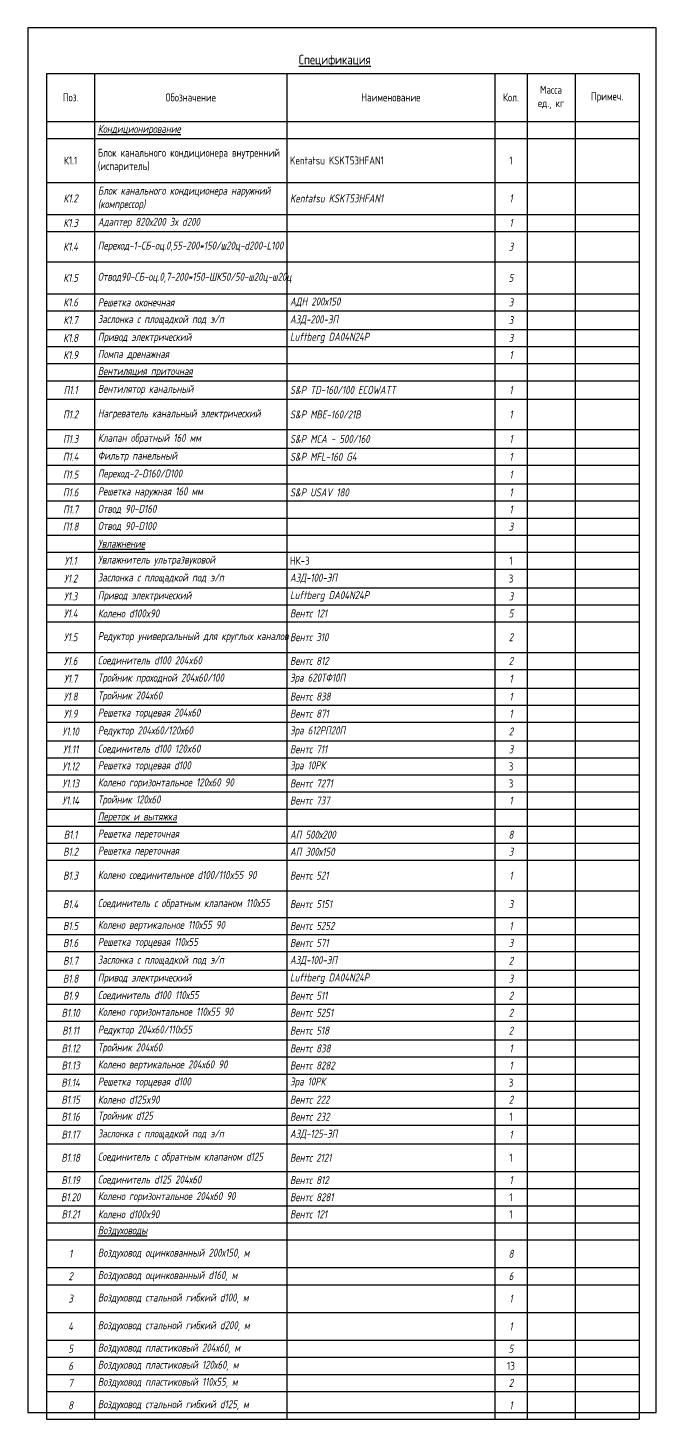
# Model space of a CAD drawing. Header units: millimetres. Extents: x -20430 to 47536, y -37310 to 23105.
# Drawn here: x 8770 to 10732, y -37310 to -32964 of the extents above; entities that cross this region are included whole.
import ezdxf

# ---------------------------------------------------------------- set-up
doc = ezdxf.new("R2010")
doc.units = ezdxf.units.MM
doc.layers.add('100 noprint', color=2, linetype='Continuous', plot=False)
doc.styles.add('GOST typeA', font='GOST_A.TTF')
doc.styles.add('ГОСТ-ISOCPEUR', font='isocpeui.ttf', dxfattribs={"width": 0.8})

# ---------------------------------------------------------------- blocks, each defined once
blk = doc.blocks.new('*T206')
at = {"color": 0, "lineweight": -2}
for p, q in [((0, 0), (1850, 0)), ((0, 0), (0, -4053.6)), ((150, 0), (150, -4053.6)), ((750, 0), (750, -4053.6)), ((1400, 0), (1400, -4053.6)), ((1500, 0), (1500, -4053.6)), ((1650, 0), (1650, -4053.6)), ((1850, 0), (1850, -4053.6)), ((0, -53.3), (1850, -53.3)), ((0, -190.7), (1850, -190.7)), ((0, -290.4), (1850, -290.4)), ((0, -343.7), (1850, -343.7)), ((0, -438.7), (1850, -438.7)), ((0, -538.4), (1850, -538.4)), ((0, -591.7), (1850, -591.7)), ((0, -649.8), (1850, -649.8)), ((0, -703.1), (1850, -703.1)), ((0, -756.4), (1850, -756.4)), ((0, -809.8), (1850, -809.8)), ((0, -867.8), (1850, -867.8)), ((0, -962.8), (1850, -962.8)), ((0, -1020.8), (1850, -1020.8)), ((0, -1074.1), (1850, -1074.1)), ((0, -1132.1), (1850, -1132.1)), ((0, -1185.5), (1850, -1185.5)), ((0, -1238.8), (1850, -1238.8)), ((0, -1292.1), (1850, -1292.1)), ((0, -1345.5), (1850, -1345.5)), ((0, -1398.8), (1850, -1398.8)), ((0, -1456.8), (1850, -1456.8)), ((0, -1510.2), (1850, -1510.2)), ((0, -1563.5), (1850, -1563.5)), ((0, -1658.5), (1850, -1658.5)), ((0, -1711.8), (1850, -1711.8)), ((0, -1769.9), (1850, -1769.9)), ((0, -1823.2), (1850, -1823.2)), ((0, -1876.5), (1850, -1876.5)), ((0, -1934.5), (1850, -1934.5)), ((0, -1987.9), (1850, -1987.9)), ((0, -2041.2), (1850, -2041.2)), ((0, -2094.5), (1850, -2094.5)), ((0, -2147.9), (1850, -2147.9)), ((0, -2201.2), (1850, -2201.2)), ((0, -2254.5), (1850, -2254.5)), ((0, -2307.9), (1850, -2307.9)), ((0, -2403.6), (1850, -2403.6)), ((0, -2486.2), (1850, -2486.2)), ((0, -2539.6), (1850, -2539.6)), ((0, -2592.9), (1850, -2592.9)), ((0, -2650.9), (1850, -2650.9)), ((0, -2704.2), (1850, -2704.2)), ((0, -2757.6), (1850, -2757.6)), ((0, -2810.9), (1850, -2810.9)), ((0, -2868.9), (1850, -2868.9)), ((0, -2922.3), (1850, -2922.3)), ((0, -2975.6), (1850, -2975.6)), ((0, -3028.9), (1850, -3028.9)), ((0, -3082.3), (1850, -3082.3)), ((0, -3135.6), (1850, -3135.6)), ((0, -3193.6), (1850, -3193.6)), ((0, -3280.3), (1850, -3280.3)), ((0, -3333.6), (1850, -3333.6)), ((0, -3387), (1850, -3387)), ((0, -3440.3), (1850, -3440.3)), ((0, -3493.6), (1850, -3493.6)), ((0, -3580.3), (1850, -3580.3)), ((0, -3633.6), (1850, -3633.6)), ((0, -3720.3), (1850, -3720.3)), ((0, -3807), (1850, -3807)), ((0, -3860.3), (1850, -3860.3)), ((0, -3913.6), (1850, -3913.6)), ((0, -3967), (1850, -3967)), ((0, -4053.6), (1850, -4053.6))]:
    blk.add_line(p, q, dxfattribs=at)
at = {"color": 0, "char_height": 25}
for s, insert, width, attachment_point, style in [('{\\LКондиционирование}', (160, -26.7), 580, 4, 'ГОСТ-ISOCPEUR'), ('{Блок канального кондиционера внутренний (испаритель)}', (160, -122), 580, 4, 'GOST typeA'), ('{К1.1}', (75, -122), 130, 5, 'GOST typeA'), ('{Kentatsu KSKT53HFAN1}', (760, -122), 630, 4, 'GOST typeA'), ('1', (1450, -122), 80, 5, 'GOST typeA'), ('{Блок канального кондиционера наружний (компрессор)}', (160, -240.5), 580, 4, 'ГОСТ-ISOCPEUR'), ('{К1.2}', (75, -240.5), 130, 5, 'ГОСТ-ISOCPEUR'), ('{Kentatsu KSKT53HFAN1}', (760, -240.5), 630, 4, 'ГОСТ-ISOCPEUR'), ('1', (1450, -240.5), 80, 5, 'ГОСТ-ISOCPEUR'), ('{Адаптер 820х200 3х d200}', (160, -317), 580, 4, 'ГОСТ-ISOCPEUR'), ('{К1.3}', (75, -317), 130, 5, 'ГОСТ-ISOCPEUR'), ('{1}', (1450, -317), 80, 5, 'ГОСТ-ISOCPEUR'), ('{К1.4}', (75, -391.2), 130, 5, 'ГОСТ-ISOCPEUR'), ('{\\F|c0;{\\C256;Переход-1-СБ-оц.0,55-200*150/ш20ц-d200-L100}}', (160, -391.2), 580, 4, 'ГОСТ-ISOCPEUR'), ('{3}', (1450, -391.2), 80, 5, 'ГОСТ-ISOCPEUR'), ('{К1.5}', (75, -488.6), 130, 5, 'ГОСТ-ISOCPEUR'), ('{\\F|c0;{\\C256;Отвод90-СБ-оц.0,7-200*150-ШК50/50-ш20ц-ш20ц}}', (160, -488.6), 580, 4, 'ГОСТ-ISOCPEUR'), ('{5}', (1450, -488.6), 80, 5, 'ГОСТ-ISOCPEUR'), ('{К1.6}', (75, -565.1), 130, 5, 'ГОСТ-ISOCPEUR'), ('{Решетка оконечная}', (160, -565.1), 580, 4, 'ГОСТ-ISOCPEUR'), ('{АДН 200х150}', (760, -565.1), 630, 4, 'ГОСТ-ISOCPEUR'), ('{3}', (1450, -565.1), 80, 5, 'ГОСТ-ISOCPEUR'), ('{К1.7}', (75, -620.7), 130, 5, 'ГОСТ-ISOCPEUR'), ('{Заслонка с площадкой под э/п}', (160, -620.7), 580, 4, 'ГОСТ-ISOCPEUR'), ('{АЗД-200-ЭП}', (760, -620.7), 630, 4, 'ГОСТ-ISOCPEUR'), ('{3}', (1450, -620.7), 80, 5, 'ГОСТ-ISOCPEUR'), ('{К1.8}', (75, -676.4), 130, 5, 'ГОСТ-ISOCPEUR'), ('{Привод электрический}', (160, -676.4), 580, 4, 'ГОСТ-ISOCPEUR'), ('{Luftberg DA04N24P}', (760, -676.4), 630, 4, 'ГОСТ-ISOCPEUR'), ('{3}', (1450, -676.4), 80, 5, 'ГОСТ-ISOCPEUR'), ('{К1.9}', (75, -729.8), 130, 5, 'ГОСТ-ISOCPEUR'), ('{Помпа дренажная}', (160, -729.8), 580, 4, 'ГОСТ-ISOCPEUR'), ('{1}', (1450, -729.8), 80, 5, 'ГОСТ-ISOCPEUR'), ('{\\LВентиляция приточная}', (160, -783.1), 580, 4, 'ГОСТ-ISOCPEUR'), ('{Вентилятор канальный}', (160, -838.8), 580, 4, 'ГОСТ-ISOCPEUR'), ('{П1.1}', (75, -838.8), 130, 5, 'ГОСТ-ISOCPEUR'), ('{S&P TD-160/100 ECOWATT}', (760, -838.8), 630, 4, 'ГОСТ-ISOCPEUR'), ('{1}', (1450, -838.8), 80, 5, 'ГОСТ-ISOCPEUR'), ('{П1.2}', (75, -915.3), 130, 5, 'ГОСТ-ISOCPEUR'), ('{Нагреватель канальный электрический}', (160, -915.3), 580, 4, 'ГОСТ-ISOCPEUR'), ('{S&P MBE-160/21B}', (760, -915.3), 630, 4, 'ГОСТ-ISOCPEUR'), ('{1}', (1450, -915.3), 80, 5, 'ГОСТ-ISOCPEUR'), ('{П1.3}', (75, -991.8), 130, 5, 'ГОСТ-ISOCPEUR'), ('{Клапан обратный 160 мм}', (160, -991.8), 580, 4, 'ГОСТ-ISOCPEUR'), ('{\\F|c0;S&P {\\C256;МCA - 500/160}}', (760, -991.8), 630, 4, 'ГОСТ-ISOCPEUR'), ('{1}', (1450, -991.8), 80, 5, 'ГОСТ-ISOCPEUR'), ('{П1.4}', (75, -1047.5), 130, 5, 'ГОСТ-ISOCPEUR'), ('{Фильтр панельный}', (160, -1047.5), 580, 4, 'ГОСТ-ISOCPEUR'), ('{\\F|c0;S&P {\\C256;MFL-160 G4}}', (760, -1047.5), 630, 4, 'ГОСТ-ISOCPEUR'), ('{1}', (1450, -1047.5), 80, 5, 'ГОСТ-ISOCPEUR'), ('{П1.5}', (75, -1103.1), 130, 5, 'ГОСТ-ISOCPEUR'), ('{\\F|c0;{\\C256;Переход-2-D160/D100}}', (160, -1103.1), 580, 4, 'ГОСТ-ISOCPEUR'), ('{1}', (1450, -1103.1), 80, 5, 'ГОСТ-ISOCPEUR'), ('{П1.6}', (75, -1158.8), 130, 5, 'ГОСТ-ISOCPEUR'), ('{Решетка наружная 160 мм}', (160, -1158.8), 580, 4, 'ГОСТ-ISOCPEUR'), ('{\\F|c0;S&P {\\C256;USAV 180}}', (760, -1158.8), 630, 4, 'ГОСТ-ISOCPEUR'), ('{1}', (1450, -1158.8), 80, 5, 'ГОСТ-ISOCPEUR'), ('{П1.7}', (75, -1212.1), 130, 5, 'ГОСТ-ISOCPEUR'), ('{Отвод 90-D160}', (160, -1212.1), 580, 4, 'ГОСТ-ISOCPEUR'), ('{1}', (1450, -1212.1), 80, 5, 'ГОСТ-ISOCPEUR'), ('{П1.8}', (75, -1265.5), 130, 5, 'ГОСТ-ISOCPEUR'), ('{Отвод 90-D100}', (160, -1265.5), 580, 4, 'ГОСТ-ISOCPEUR'), ('{3}', (1450, -1265.5), 80, 5, 'ГОСТ-ISOCPEUR'), ('{\\LУвлажнение}', (160, -1318.8), 580, 4, 'ГОСТ-ISOCPEUR'), ('{У1.1}', (75, -1372.1), 130, 5, 'ГОСТ-ISOCPEUR'), ('{Увлажнитель ультразвуковой}', (160, -1372.1), 580, 4, 'ГОСТ-ISOCPEUR'), ('{НК-3}', (760, -1372.1), 630, 4, 'GOST typeA'), ('{1}', (1450, -1372.1), 80, 5, 'GOST typeA'), ('{У1.2}', (75, -1427.8), 130, 5, 'ГОСТ-ISOCPEUR'), ('{Заслонка с площадкой под э/п}', (160, -1427.8), 580, 4, 'ГОСТ-ISOCPEUR'), ('{АЗД-100-ЭП}', (760, -1427.8), 630, 4, 'ГОСТ-ISOCPEUR'), ('{3}', (1450, -1427.8), 80, 5, 'GOST typeA'), ('{У1.3}', (75, -1483.5), 130, 5, 'ГОСТ-ISOCPEUR'), ('{Привод электрический}', (160, -1483.5), 580, 4, 'ГОСТ-ISOCPEUR'), ('{Luftberg DA04N24P}', (760, -1483.5), 630, 4, 'ГОСТ-ISOCPEUR'), ('{3}', (1450, -1483.5), 80, 5, 'ГОСТ-ISOCPEUR'), ('{У1.4}', (75, -1536.8), 130, 5, 'ГОСТ-ISOCPEUR'), ('{Колено d100x90}', (160, -1536.8), 580, 4, 'ГОСТ-ISOCPEUR'), ('{Вентс 121}', (760, -1536.8), 630, 4, 'ГОСТ-ISOCPEUR'), ('{5}', (1450, -1536.8), 80, 5, 'ГОСТ-ISOCPEUR'), ('{У1.5}', (75, -1611), 130, 5, 'ГОСТ-ISOCPEUR'), ('{Редуктор универсальный для круглых каналов}', (160, -1611), 580, 4, 'ГОСТ-ISOCPEUR'), ('{Вентс 310}', (760, -1611), 630, 4, 'ГОСТ-ISOCPEUR'), ('{2}', (1450, -1611), 80, 5, 'ГОСТ-ISOCPEUR'), ('{У1.6}', (75, -1685.2), 130, 5, 'ГОСТ-ISOCPEUR'), ('{Соединитель d100 204x60}', (160, -1685.2), 580, 4, 'ГОСТ-ISOCPEUR'), ('{Вентс 812}', (760, -1685.2), 630, 4, 'ГОСТ-ISOCPEUR'), ('{2}', (1450, -1685.2), 80, 5, 'ГОСТ-ISOCPEUR'), ('{У1.7}', (75, -1740.8), 130, 5, 'ГОСТ-ISOCPEUR'), ('{Тройник проходной 204х60/100}', (160, -1740.8), 580, 4, 'ГОСТ-ISOCPEUR'), ('{Эра 620ТФ10П}', (760, -1740.8), 630, 4, 'ГОСТ-ISOCPEUR'), ('{1}', (1450, -1740.8), 80, 5, 'ГОСТ-ISOCPEUR'), ('{Тройник 204х60}', (160, -1796.5), 580, 4, 'ГОСТ-ISOCPEUR'), ('{У1.8}', (75, -1796.5), 130, 5, 'ГОСТ-ISOCPEUR'), ('{Вентс 838}', (760, -1796.5), 630, 4, 'ГОСТ-ISOCPEUR'), ('{1}', (1450, -1796.5), 80, 5, 'ГОСТ-ISOCPEUR'), ('{У1.9}', (75, -1849.9), 130, 5, 'ГОСТ-ISOCPEUR'), ('{Решетка торцевая 204х60}', (160, -1849.9), 580, 4, 'ГОСТ-ISOCPEUR'), ('{Вентс 871}', (760, -1849.9), 630, 4, 'ГОСТ-ISOCPEUR'), ('{1}', (1450, -1849.9), 80, 5, 'ГОСТ-ISOCPEUR'), ('{У1.10}', (75, -1905.5), 130, 5, 'ГОСТ-ISOCPEUR'), ('{Редуктор 204х60/120х60}', (160, -1905.5), 580, 4, 'ГОСТ-ISOCPEUR'), ('{Эра 612РП20П}', (760, -1905.5), 630, 4, 'ГОСТ-ISOCPEUR'), ('{2}', (1450, -1905.5), 80, 5, 'ГОСТ-ISOCPEUR'), ('{У1.11}', (75, -1961.2), 130, 5, 'ГОСТ-ISOCPEUR'), ('{Соединитель d100 120x60}', (160, -1961.2), 580, 4, 'ГОСТ-ISOCPEUR'), ('{Вентс 711}', (760, -1961.2), 630, 4, 'ГОСТ-ISOCPEUR'), ('{3}', (1450, -1961.2), 80, 5, 'ГОСТ-ISOCPEUR'), ('{Решетка торцевая d100}', (160, -2014.5), 580, 4, 'ГОСТ-ISOCPEUR'), ('{Эра 10РК}', (760, -2014.5), 630, 4, 'ГОСТ-ISOCPEUR'), ('{У1.12}', (75, -2014.5), 130, 5, 'ГОСТ-ISOCPEUR'), ('{3}', (1450, -2014.5), 80, 5, 'GOST typeA'), ('{У1.13}', (75, -2067.9), 130, 5, 'ГОСТ-ISOCPEUR'), ('{Колено горизонтальное 120х60 90}', (160, -2067.9), 580, 4, 'ГОСТ-ISOCPEUR'), ('{Вентс 7271}', (760, -2067.9), 630, 4, 'ГОСТ-ISOCPEUR'), ('{3}', (1450, -2067.9), 80, 5, 'GOST typeA'), ('{У1.14}', (75, -2121.2), 130, 5, 'ГОСТ-ISOCPEUR'), ('{Тройник 120х60}', (160, -2121.2), 580, 4, 'ГОСТ-ISOCPEUR'), ('{Вентс 737}', (760, -2121.2), 630, 4, 'ГОСТ-ISOCPEUR'), ('{1}', (1450, -2121.2), 80, 5, 'ГОСТ-ISOCPEUR'), ('{\\LПереток и вытяжка}', (160, -2174.5), 580, 4, 'ГОСТ-ISOCPEUR'), ('{В1.1}', (75, -2227.9), 130, 5, 'ГОСТ-ISOCPEUR'), ('{Решетка переточная}', (160, -2227.9), 580, 4, 'ГОСТ-ISOCPEUR'), ('{АП 500х200}', (760, -2227.9), 630, 4, 'ГОСТ-ISOCPEUR'), ('{8}', (1450, -2227.9), 80, 5, 'ГОСТ-ISOCPEUR'), ('{В1.2}', (75, -2281.2), 130, 5, 'ГОСТ-ISOCPEUR'), ('{Решетка переточная}', (160, -2281.2), 580, 4, 'ГОСТ-ISOCPEUR'), ('{АП 300х150}', (760, -2281.2), 630, 4, 'ГОСТ-ISOCPEUR'), ('{3}', (1450, -2281.2), 80, 5, 'ГОСТ-ISOCPEUR'), ('{В1.3}', (75, -2355.7), 130, 5, 'ГОСТ-ISOCPEUR'), ('{Колено соединительное d100/110x55 90}', (160, -2355.7), 580, 4, 'ГОСТ-ISOCPEUR'), ('{Вентс 521}', (760, -2355.7), 630, 4, 'ГОСТ-ISOCPEUR'), ('{1}', (1450, -2355.7), 80, 5, 'ГОСТ-ISOCPEUR'), ('{В1.4}', (75, -2444.9), 130, 5, 'ГОСТ-ISOCPEUR'), ('{Соединитель с обратным клапаном 110х55}', (160, -2444.9), 580, 4, 'ГОСТ-ISOCPEUR'), ('{Вентс 5151}', (760, -2444.9), 630, 4, 'ГОСТ-ISOCPEUR'), ('{3}', (1450, -2444.9), 80, 5, 'ГОСТ-ISOCPEUR'), ('{В1.5}', (75, -2512.9), 130, 5, 'ГОСТ-ISOCPEUR'), ('{Колено вертикальное 110х55 90}', (160, -2512.9), 580, 4, 'ГОСТ-ISOCPEUR'), ('{Вентс 5252}', (760, -2512.9), 630, 4, 'ГОСТ-ISOCPEUR'), ('{1}', (1450, -2512.9), 80, 5, 'ГОСТ-ISOCPEUR'), ('{В1.6}', (75, -2566.2), 130, 5, 'ГОСТ-ISOCPEUR'), ('{Решетка торцевая 110х55}', (160, -2566.2), 580, 4, 'ГОСТ-ISOCPEUR'), ('{Вентс 571}', (760, -2566.2), 630, 4, 'ГОСТ-ISOCPEUR'), ('{3}', (1450, -2566.2), 80, 5, 'ГОСТ-ISOCPEUR'), ('{Заслонка с площадкой под э/п}', (160, -2621.9), 580, 4, 'ГОСТ-ISOCPEUR'), ('{АЗД-100-ЭП}', (760, -2621.9), 630, 4, 'ГОСТ-ISOCPEUR'), ('{В1.7}', (75, -2621.9), 130, 5, 'ГОСТ-ISOCPEUR'), ('{2}', (1450, -2621.9), 80, 5, 'ГОСТ-ISOCPEUR'), ('{В1.8}', (75, -2677.6), 130, 5, 'ГОСТ-ISOCPEUR'), ('{Привод электрический}', (160, -2677.6), 580, 4, 'ГОСТ-ISOCPEUR'), ('{Luftberg DA04N24P}', (760, -2677.6), 630, 4, 'ГОСТ-ISOCPEUR'), ('{3}', (1450, -2677.6), 80, 5, 'ГОСТ-ISOCPEUR'), ('{В1.9}', (75, -2730.9), 130, 5, 'ГОСТ-ISOCPEUR'), ('{Соединитель d100 110х55}', (160, -2730.9), 580, 4, 'ГОСТ-ISOCPEUR'), ('{Вентс 511}', (760, -2730.9), 630, 4, 'ГОСТ-ISOCPEUR'), ('{2}', (1450, -2730.9), 80, 5, 'ГОСТ-ISOCPEUR'), ('{В1.10}', (75, -2784.2), 130, 5, 'ГОСТ-ISOCPEUR'), ('{Колено горизонтальное 110х55 90}', (160, -2784.2), 580, 4, 'ГОСТ-ISOCPEUR'), ('{Вентс 5251}', (760, -2784.2), 630, 4, 'ГОСТ-ISOCPEUR'), ('{2}', (1450, -2784.2), 80, 5, 'ГОСТ-ISOCPEUR'), ('{Редуктор 204х60/110х55}', (160, -2839.9), 580, 4, 'ГОСТ-ISOCPEUR'), ('{В1.11}', (75, -2839.9), 130, 5, 'ГОСТ-ISOCPEUR'), ('{Вентс 518}', (760, -2839.9), 630, 4, 'ГОСТ-ISOCPEUR'), ('{2}', (1450, -2839.9), 80, 5, 'ГОСТ-ISOCPEUR'), ('{В1.12}', (75, -2895.6), 130, 5, 'ГОСТ-ISOCPEUR'), ('{Тройник 204х60}', (160, -2895.6), 580, 4, 'ГОСТ-ISOCPEUR'), ('{Вентс 838}', (760, -2895.6), 630, 4, 'ГОСТ-ISOCPEUR'), ('{1}', (1450, -2895.6), 80, 5, 'ГОСТ-ISOCPEUR'), ('{В1.13}', (75, -2948.9), 130, 5, 'ГОСТ-ISOCPEUR'), ('{Колено вертикальное 204х60 90}', (160, -2948.9), 580, 4, 'ГОСТ-ISOCPEUR'), ('{Вентс 8282}', (760, -2948.9), 630, 4, 'ГОСТ-ISOCPEUR'), ('{1}', (1450, -2948.9), 80, 5, 'ГОСТ-ISOCPEUR'), ('{В1.14}', (75, -3002.3), 130, 5, 'ГОСТ-ISOCPEUR'), ('{Решетка торцевая d100}', (160, -3002.3), 580, 4, 'ГОСТ-ISOCPEUR'), ('{Эра 10РК}', (760, -3002.3), 630, 4, 'ГОСТ-ISOCPEUR'), ('{3}', (1450, -3002.3), 80, 5, 'GOST typeA'), ('{В1.15}', (75, -3055.6), 130, 5, 'ГОСТ-ISOCPEUR'), ('{Колено d125x90}', (160, -3055.6), 580, 4, 'ГОСТ-ISOCPEUR'), ('{Вентс 222}', (760, -3055.6), 630, 4, 'ГОСТ-ISOCPEUR'), ('{2}', (1450, -3055.6), 80, 5, 'ГОСТ-ISOCPEUR'), ('{В1.16}', (75, -3108.9), 130, 5, 'ГОСТ-ISOCPEUR'), ('{Тройник d125}', (160, -3108.9), 580, 4, 'ГОСТ-ISOCPEUR'), ('{Вентс 232}', (760, -3108.9), 630, 4, 'ГОСТ-ISOCPEUR'), ('{1}', (1450, -3108.9), 80, 5, 'GOST typeA'), ('{В1.17}', (75, -3164.6), 130, 5, 'ГОСТ-ISOCPEUR'), ('{Заслонка с площадкой под э/п}', (160, -3164.6), 580, 4, 'ГОСТ-ISOCPEUR'), ('{АЗД-125-ЭП}', (760, -3164.6), 630, 4, 'ГОСТ-ISOCPEUR'), ('{1}', (1450, -3164.6), 80, 5, 'ГОСТ-ISOCPEUR'), ('{В1.18}', (75, -3237), 130, 5, 'ГОСТ-ISOCPEUR'), ('{Соединитель с обратным клапаном d125}', (160, -3237), 580, 4, 'ГОСТ-ISOCPEUR'), ('{Вентс 2121}', (760, -3237), 630, 4, 'ГОСТ-ISOCPEUR'), ('{1}', (1450, -3237), 80, 5, 'GOST typeA'), ('{В1.19}', (75, -3307), 130, 5, 'ГОСТ-ISOCPEUR'), ('{Соединитель d125 204х60}', (160, -3307), 580, 4, 'ГОСТ-ISOCPEUR'), ('{Вентс 812}', (760, -3307), 630, 4, 'ГОСТ-ISOCPEUR'), ('{1}', (1450, -3307), 80, 5, 'ГОСТ-ISOCPEUR'), ('{Колено горизонтальное 204х60 90}', (160, -3360.3), 580, 4, 'ГОСТ-ISOCPEUR'), ('{В1.20}', (75, -3360.3), 130, 5, 'ГОСТ-ISOCPEUR'), ('{Вентс 8281}', (760, -3360.3), 630, 4, 'ГОСТ-ISOCPEUR'), ('{1}', (1450, -3360.3), 80, 5, 'GOST typeA'), ('{В1.21}', (75, -3413.6), 130, 5, 'ГОСТ-ISOCPEUR'), ('{Колено d100x90}', (160, -3413.6), 580, 4, 'ГОСТ-ISOCPEUR'), ('{Вентс 121}', (760, -3413.6), 630, 4, 'ГОСТ-ISOCPEUR'), ('{1}', (1450, -3413.6), 80, 5, 'GOST typeA'), ('{\\LВоздуховоды}', (160, -3467), 580, 4, 'ГОСТ-ISOCPEUR'), ('{1}', (75, -3537), 130, 5, 'ГОСТ-ISOCPEUR'), ('{Воздуховод оцинкованный 200х150, м}', (160, -3537), 580, 4, 'ГОСТ-ISOCPEUR'), ('{8}', (1450, -3537), 80, 5, 'ГОСТ-ISOCPEUR'), ('{2}', (75, -3607), 130, 5, 'ГОСТ-ISOCPEUR'), ('{Воздуховод оцинкованный d160, м}', (160, -3607), 580, 4, 'ГОСТ-ISOCPEUR'), ('{6}', (1450, -3607), 80, 5, 'ГОСТ-ISOCPEUR'), ('{3}', (75, -3677), 130, 5, 'ГОСТ-ISOCPEUR'), ('{Воздуховод стальной гибкий d100, м}', (160, -3677), 580, 4, 'ГОСТ-ISOCPEUR'), ('{1}', (1450, -3677), 80, 5, 'ГОСТ-ISOCPEUR'), ('{4}', (75, -3763.6), 130, 5, 'ГОСТ-ISOCPEUR'), ('{Воздуховод стальной гибкий d200, м}', (160, -3763.6), 580, 4, 'ГОСТ-ISOCPEUR'), ('{1}', (1450, -3763.6), 80, 5, 'ГОСТ-ISOCPEUR'), ('{5}', (75, -3833.6), 130, 5, 'ГОСТ-ISOCPEUR'), ('{Воздуховод пластиковый 204х60, м}', (160, -3833.6), 580, 4, 'ГОСТ-ISOCPEUR'), ('{5}', (1450, -3833.6), 80, 5, 'ГОСТ-ISOCPEUR'), ('{6}', (75, -3887), 130, 5, 'ГОСТ-ISOCPEUR'), ('{Воздуховод пластиковый 120х60, м}', (160, -3887), 580, 4, 'ГОСТ-ISOCPEUR'), ('{13}', (1450, -3887), 80, 5, 'GOST typeA'), ('{7}', (75, -3940.3), 130, 5, 'ГОСТ-ISOCPEUR'), ('{Воздуховод пластиковый 110х55, м}', (160, -3940.3), 580, 4, 'ГОСТ-ISOCPEUR'), ('{2}', (1450, -3940.3), 80, 5, 'ГОСТ-ISOCPEUR'), ('{8}', (75, -4010.3), 130, 5, 'ГОСТ-ISOCPEUR'), ('{Воздуховод стальной гибкий d125, м}', (160, -4010.3), 580, 4, 'ГОСТ-ISOCPEUR'), ('{1}', (1450, -4010.3), 80, 5, 'ГОСТ-ISOCPEUR')]:
    blk.add_mtext(s, dxfattribs=dict(at, insert=insert, width=width, attachment_point=attachment_point, style=style))
blk = doc.blocks.new('шапка спеки материалов')
at = {"color": 0, "ltscale": 100}
for p, q in [((0, 15), (185, 15)), ((0, 15), (0, 0)), ((15, 15), (15, 0)), ((75, 15), (75, 0)), ((140, 15), (140, 0)), ((150, 15), (150, 0)), ((165, 15), (165, 0)), ((185, 15), (185, 0)), ((0, 0), (185, 0))]:
    blk.add_line(p, q, dxfattribs=at)
at = {"color": 0, "ltscale": 100, "style": 'GOST typeA'}
for s, insert, char_height, width, attachment_point in [('{\\pxsm1,qc;\\LСпецификация}', (90, 17), 3, 108, 8), ('\\pxsm1,qc;Поз.', (7.5, 7.5), 2.5, 13, 5), ('\\pxsm1,qc;Обозначение', (45, 7.5), 2.5, 58, 5), ('\\pxsm1,qc;Наименование', (107.5, 7.5), 2.5, 63, 5), ('\\pxsm1,qc;Кол.', (145, 7.5), 2.5, 8, 5), ('\\pxsm1,qc;Масса\\Pед., кг', (157.5, 7.5), 2.5, 13, 5), ('\\pxsm1,qc;Примеч.', (175, 7.5), 2.5, 18, 5)]:
    blk.add_mtext(s, dxfattribs=dict(at, insert=insert, char_height=char_height, width=width, attachment_point=attachment_point))

msp = doc.modelspace()

# ---------------------------------------------------------------- linework, layer by layer
at = {"layer": '100 noprint', "lineweight": -2}
msp.add_lwpolyline([(8770.1, -32964.2), (8770.1, -37289.3), (10732, -37289.3), (10732, -32964.2)], close=True, dxfattribs=at)

# ---------------------------------------------------------------- block references
at = {"xscale": 10, "yscale": 10, "zscale": 10}
msp.add_blockref('шапка спеки материалов', (8828.7, -33256.6), dxfattribs=at)
msp.add_blockref('*T206', (8828.7, -33256.6))

doc.saveas('drawing.dxf')
